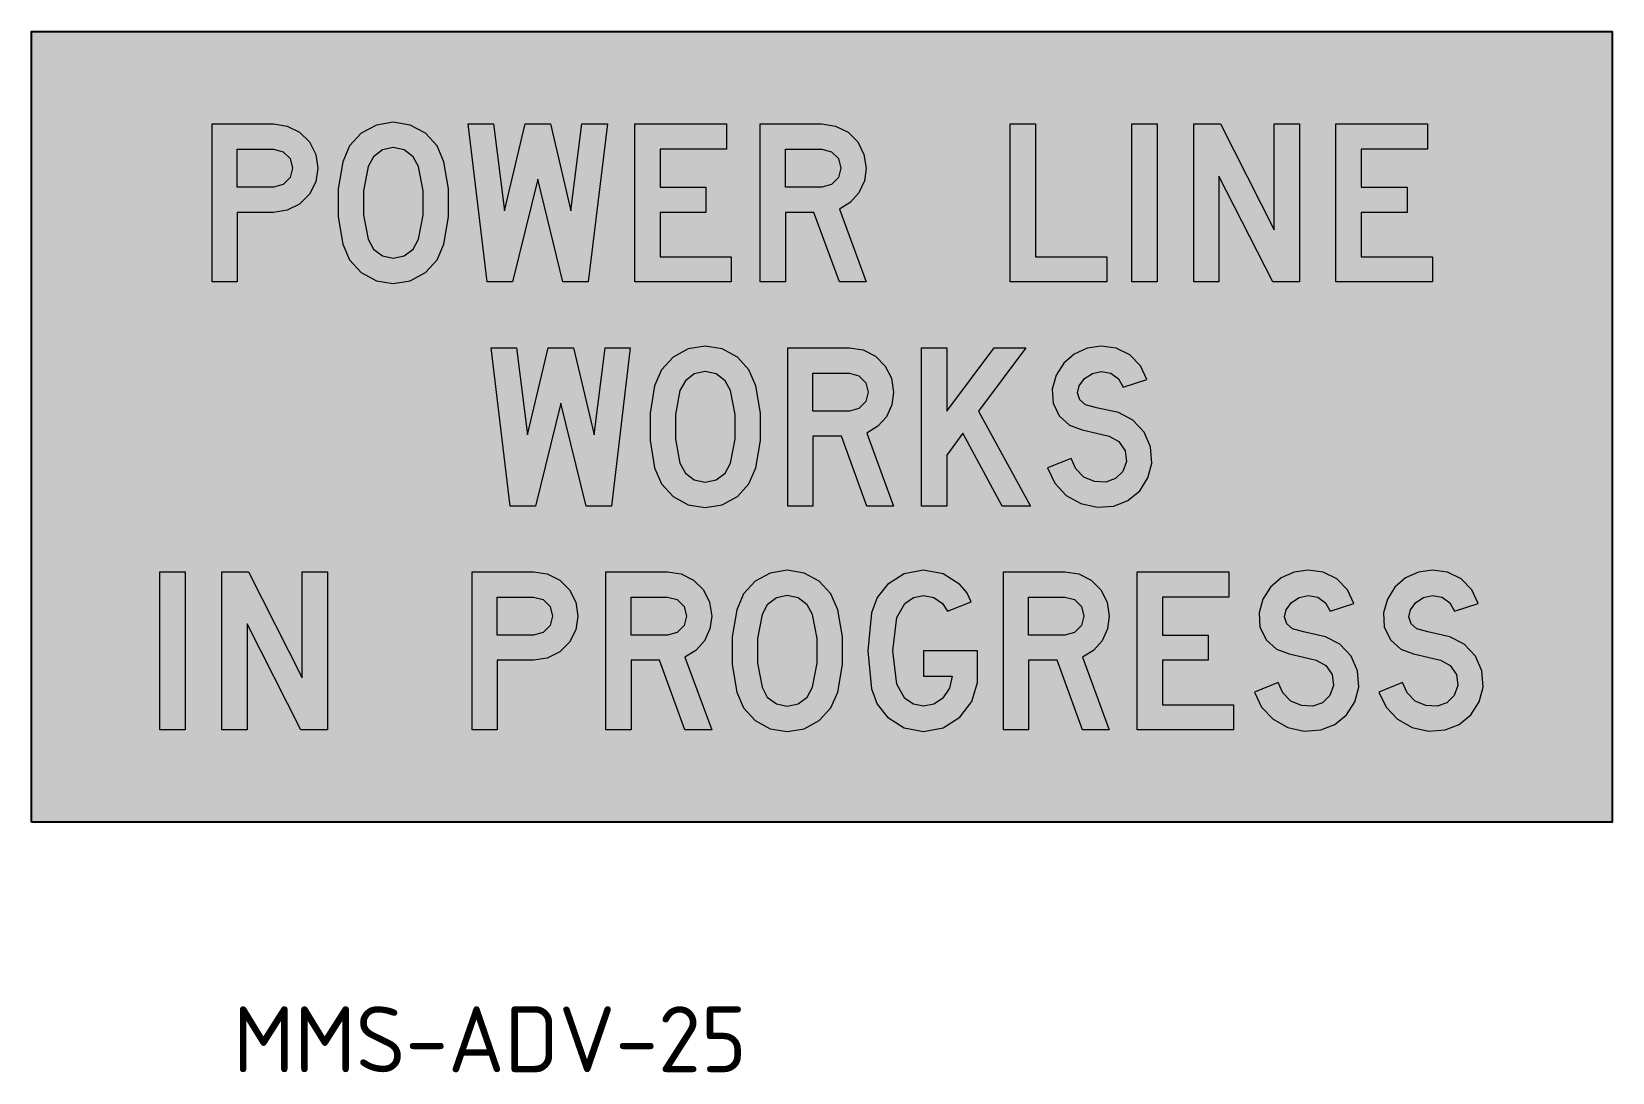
# Model space of a CAD drawing. Extents: x 134 to 254, y 165 to 244.
import ezdxf

# ---------------------------------------------------------------- set-up
doc = ezdxf.new("R2010")
doc.units = 0
doc.layers.add('L25', color=1, linetype='CONTINUOUS')
doc.layers.add('yellow', color=50, linetype='CONTINUOUS')
doc.styles.add('ISO', font='iso3098b.shx')

msp = doc.modelspace()

# ---------------------------------------------------------------- hatches: boundary and pattern name
at = {"layer": 'L25'}
h = msp.add_hatch(color=256, dxfattribs=at)
h.paths.add_polyline_path([(179.32, 237.48), (186.28, 237.48), (186.28, 235.56), (181.24, 235.56), (181.24, 232.69), (184.72, 232.69), (184.72, 230.76), (181.24, 230.76), (181.24, 227.4), (186.63, 227.4), (186.63, 225.49), (179.32, 225.49)])
h.paths.add_polyline_path([(166.68, 237.48), (168.6, 237.48), (169.44, 230.89), (171, 237.48), (172.92, 237.48), (174.48, 230.89), (175.31, 237.48), (177.24, 237.48), (175.79, 225.49), (173.87, 225.49), (171.96, 233.28), (170.04, 225.49), (168.12, 225.49)])
h.paths.add_polyline_path([(151.9, 232.69), (149.15, 232.69), (149.15, 235.56), (151.9, 235.56), (152.62, 235.37), (153.15, 234.85), (153.34, 234.13), (153.15, 233.4), (152.62, 232.88)], flags=16)
h.paths.add_polyline_path([(151.9, 230.76), (149.15, 230.76), (149.15, 225.49), (147.23, 225.49), (147.23, 237.48), (151.9, 237.48), (152.94, 237.32), (153.88, 236.85), (154.63, 236.11), (155.1, 235.17), (155.26, 234.13), (155.1, 233.09), (154.63, 232.15), (153.88, 231.4), (152.94, 230.92)])
h.paths.add_polyline_path([(164.83, 228.36), (165.18, 230.43), (165.18, 232.54), (164.83, 234.61), (164.31, 235.81), (163.43, 236.77), (162.28, 237.39), (160.99, 237.61), (159.71, 237.39), (158.55, 236.77), (157.67, 235.81), (157.16, 234.61), (156.81, 232.54), (156.81, 230.43), (157.16, 228.36), (157.67, 227.16), (158.55, 226.2), (159.71, 225.58), (160.99, 225.36), (162.28, 225.58), (163.43, 226.2), (164.31, 227.16)])
h.paths.add_polyline_path([(162.91, 228.73), (163.26, 230.56), (163.26, 232.41), (162.91, 234.24), (162.5, 234.99), (161.82, 235.5), (160.99, 235.68), (160.16, 235.5), (159.48, 234.99), (159.08, 234.24), (158.72, 232.41), (158.72, 230.56), (159.08, 228.73), (159.48, 227.98), (160.16, 227.47), (160.99, 227.28), (161.82, 227.47), (162.5, 227.98)], flags=16)
h.paths.add_polyline_path([(193.53, 232.69), (190.77, 232.69), (190.77, 235.56), (193.53, 235.56), (194.25, 235.37), (194.78, 234.85), (194.97, 234.13), (194.78, 233.4), (194.25, 232.88)], flags=16)
h.paths.add_polyline_path([(194.85, 231), (196.88, 225.49), (194.85, 225.49), (192.92, 230.76), (190.77, 230.76), (190.77, 225.49), (188.85, 225.49), (188.85, 237.48), (193.53, 237.48), (194.57, 237.32), (195.51, 236.85), (196.25, 236.11), (196.72, 235.17), (196.88, 234.13), (196.75, 233.15), (196.33, 232.26), (195.68, 231.52)])
h = msp.add_hatch(color=256, dxfattribs=at)
h.paths.add_polyline_path([(232.55, 237.48), (239.51, 237.48), (239.51, 235.56), (234.47, 235.56), (234.47, 232.69), (237.95, 232.69), (237.95, 230.76), (234.47, 230.76), (234.47, 227.4), (239.87, 227.4), (239.87, 225.49), (232.55, 225.49)])
h.paths.add_polyline_path([(221.75, 237.48), (223.79, 237.48), (227.87, 229.45), (227.87, 237.48), (229.78, 237.48), (229.78, 225.49), (227.75, 225.49), (223.67, 233.52), (223.67, 225.49), (221.75, 225.49)])
h.paths.add_polyline_path([(217.06, 237.48), (218.98, 237.48), (218.98, 225.49), (217.06, 225.49)])
h.paths.add_polyline_path([(207.83, 237.48), (209.75, 237.48), (209.75, 227.4), (215.15, 227.4), (215.15, 225.49), (207.83, 225.49)])
h = msp.add_hatch(color=256, dxfattribs=at)
h.paths.add_polyline_path([(201.1, 220.49), (203.02, 220.49), (203.02, 215.68), (206.61, 220.49), (209.01, 220.49), (205.42, 215.68), (209.37, 208.48), (207.21, 208.48), (204.22, 214.01), (203.02, 212.33), (203.02, 208.48), (201.1, 208.48)])
h.paths.add_polyline_path([(168.43, 220.49), (170.35, 220.49), (171.19, 213.89), (172.75, 220.49), (174.67, 220.49), (176.23, 213.89), (177.07, 220.49), (178.98, 220.49), (177.55, 208.48), (175.63, 208.48), (173.71, 216.29), (171.79, 208.48), (169.87, 208.48)])
h.paths.add_polyline_path([(182.75, 217.25), (182.41, 215.42), (182.41, 213.55), (182.75, 211.72), (183.16, 210.98), (183.84, 210.47), (184.67, 210.28), (185.5, 210.47), (186.18, 210.98), (186.59, 211.72), (186.94, 213.55), (186.94, 215.42), (186.59, 217.25), (186.18, 217.99), (185.5, 218.5), (184.67, 218.68), (183.84, 218.5), (183.16, 217.99)], flags=16)
h.paths.add_polyline_path([(180.83, 217.6), (180.49, 215.53), (180.49, 213.44), (180.83, 211.37), (181.35, 210.17), (182.23, 209.2), (183.38, 208.58), (184.67, 208.37), (185.96, 208.58), (187.11, 209.2), (187.99, 210.17), (188.51, 211.37), (188.86, 213.44), (188.86, 215.53), (188.51, 217.6), (187.99, 218.81), (187.11, 219.77), (185.96, 220.4), (184.67, 220.6), (183.38, 220.4), (182.23, 219.77), (181.35, 218.81)])
h.paths.add_polyline_path([(195.61, 215.68), (192.85, 215.68), (192.85, 218.57), (195.61, 218.57), (196.33, 218.37), (196.86, 217.84), (197.05, 217.12), (196.86, 216.4), (196.33, 215.88)], flags=16)
h.paths.add_polyline_path([(196.93, 214.01), (198.97, 208.48), (196.93, 208.48), (195.01, 213.77), (192.85, 213.77), (192.85, 208.48), (190.93, 208.48), (190.93, 220.49), (195.61, 220.49), (196.65, 220.33), (197.59, 219.85), (198.33, 219.1), (198.8, 218.17), (198.97, 217.12), (198.83, 216.15), (198.42, 215.26), (197.76, 214.53)])
h.paths.add_polyline_path([(214.73, 220.6), (213.66, 220.46), (212.68, 220.01), (211.88, 219.31), (211.3, 218.4), (211.01, 217.36), (211.07, 216.29), (211.53, 215.33), (212.33, 214.61), (213.29, 214.25), (214.37, 214.01), (215.33, 213.77), (216.07, 213.38), (216.55, 212.68), (216.64, 211.85), (216.38, 211.11), (215.82, 210.56), (215.09, 210.28), (214.22, 210.33), (213.42, 210.68), (212.8, 211.29), (212.45, 212.09), (210.65, 211.37), (211.21, 210.22), (212.07, 209.29), (213.18, 208.66), (214.42, 208.38), (215.68, 208.48), (216.76, 208.91), (217.65, 209.64), (218.27, 210.61), (218.57, 211.72), (218.48, 212.96), (217.98, 214.09), (217.14, 215), (216.05, 215.57), (214.37, 215.92), (213.53, 216.16), (213.1, 216.53), (212.92, 217.06), (213.05, 217.6), (213.47, 218.15), (214.06, 218.53), (214.73, 218.68), (215.45, 218.57), (216.05, 218.13), (216.4, 217.49), (218.2, 218.09), (217.71, 219.13), (216.9, 219.95), (215.87, 220.46)])
h = msp.add_hatch(color=256, dxfattribs=at)
h.paths.add_polyline_path([(147.97, 203.48), (150, 203.48), (154.08, 195.45), (154.08, 203.48), (156, 203.48), (156, 191.49), (153.96, 191.49), (149.89, 199.53), (149.89, 191.49), (147.97, 191.49)])
h.paths.add_polyline_path([(143.28, 203.48), (145.2, 203.48), (145.2, 191.49), (143.28, 191.49)])
h = msp.add_hatch(color=256, dxfattribs=at)
h.paths.add_polyline_path([(173.08, 200.13), (172.89, 199.4), (172.36, 198.88), (171.64, 198.69), (168.88, 198.69), (168.88, 201.57), (171.64, 201.57), (172.36, 201.38), (172.89, 200.85)], flags=16)
h.paths.add_polyline_path([(171.64, 196.77), (168.88, 196.77), (168.88, 191.49), (166.97, 191.49), (166.97, 203.48), (171.64, 203.48), (172.68, 203.32), (173.62, 202.85), (174.36, 202.11), (174.84, 201.17), (175, 200.13), (174.84, 199.09), (174.36, 198.15), (173.62, 197.4), (172.68, 196.93)])
h.paths.add_polyline_path([(183.12, 197.01), (185.16, 191.49), (183.12, 191.49), (181.21, 196.77), (179.05, 196.77), (179.05, 191.49), (177.13, 191.49), (177.13, 203.48), (181.81, 203.48), (182.85, 203.32), (183.79, 202.85), (184.53, 202.11), (185, 201.17), (185.16, 200.13), (185.02, 199.15), (184.61, 198.26), (183.96, 197.52)])
h.paths.add_polyline_path([(181.81, 198.69), (179.05, 198.69), (179.05, 201.57), (181.81, 201.57), (182.53, 201.38), (183.06, 200.85), (183.25, 200.13), (183.06, 199.4), (182.53, 198.88)], flags=16)
h.paths.add_polyline_path([(194.73, 194.36), (195.08, 196.44), (195.08, 198.54), (194.73, 200.61), (194.21, 201.81), (193.33, 202.77), (192.19, 203.39), (190.89, 203.61), (189.6, 203.39), (188.46, 202.77), (187.58, 201.81), (187.06, 200.61), (186.71, 198.54), (186.71, 196.44), (187.06, 194.36), (187.58, 193.16), (188.46, 192.2), (189.6, 191.58), (190.89, 191.37), (192.19, 191.58), (193.33, 192.2), (194.21, 193.16)])
h.paths.add_polyline_path([(192.82, 194.73), (193.16, 196.56), (193.16, 198.42), (192.82, 200.25), (192.4, 200.99), (191.73, 201.5), (190.89, 201.69), (190.07, 201.5), (189.38, 200.99), (188.98, 200.25), (188.63, 198.42), (188.63, 196.56), (188.98, 194.73), (189.38, 193.98), (190.07, 193.47), (190.89, 193.29), (191.73, 193.47), (192.4, 193.98)], flags=16)
h = msp.add_hatch(color=256, dxfattribs=at)
h.paths.add_polyline_path([(217.47, 203.48), (224.43, 203.48), (224.43, 201.57), (219.39, 201.57), (219.39, 198.69), (222.86, 198.69), (222.86, 196.77), (219.39, 196.77), (219.39, 193.4), (224.78, 193.4), (224.78, 191.49), (217.47, 191.49)])
h.paths.add_polyline_path([(203.05, 200.49), (204.85, 201.21), (204.52, 201.92), (204.01, 202.52), (202.73, 203.32), (201.25, 203.61), (199.77, 203.32), (198.5, 202.52), (197.72, 201.54), (197.3, 200.37), (197.02, 197.49), (197.3, 194.61), (197.72, 193.43), (198.5, 192.45), (199.77, 191.65), (201.25, 191.37), (202.73, 191.65), (204.01, 192.45), (204.91, 193.65), (205.33, 195.09), (205.33, 197.49), (201.25, 197.49), (201.25, 195.57), (203.41, 195.57), (203.21, 194.66), (202.69, 193.88), (202.03, 193.45), (201.25, 193.29), (200.48, 193.45), (199.81, 193.88), (199.21, 194.97), (198.92, 197.49), (199.21, 200.01), (199.81, 201.09), (200.48, 201.53), (201.25, 201.69), (202.03, 201.53), (202.69, 201.09)])
h.paths.add_polyline_path([(213.3, 197.01), (215.34, 191.49), (213.3, 191.49), (211.38, 196.77), (209.22, 196.77), (209.22, 191.49), (207.31, 191.49), (207.31, 203.48), (211.98, 203.48), (213.02, 203.32), (213.96, 202.85), (214.7, 202.11), (215.18, 201.17), (215.34, 200.13), (215.2, 199.15), (214.79, 198.26), (214.14, 197.52)])
h.paths.add_polyline_path([(211.98, 198.69), (209.22, 198.69), (209.22, 201.57), (211.98, 201.57), (212.7, 201.38), (213.23, 200.85), (213.42, 200.13), (213.23, 199.4), (212.7, 198.88)], flags=16)
h.paths.add_polyline_path([(230.43, 203.61), (229.37, 203.46), (228.4, 203.02), (227.58, 202.31), (227.01, 201.4), (226.72, 200.37), (226.78, 199.3), (227.24, 198.33), (228.04, 197.61), (229, 197.25), (230.08, 197.01), (231.04, 196.77), (231.78, 196.38), (232.26, 195.68), (232.36, 194.85), (232.09, 194.11), (231.53, 193.55), (230.8, 193.29), (229.93, 193.33), (229.13, 193.68), (228.51, 194.29), (228.16, 195.09), (226.36, 194.36), (226.91, 193.22), (227.78, 192.29), (228.89, 191.66), (230.13, 191.38), (231.4, 191.49), (232.47, 191.91), (233.36, 192.64), (233.98, 193.61), (234.28, 194.73), (234.19, 195.96), (233.7, 197.09), (232.85, 198), (231.76, 198.56), (230.08, 198.93), (229.24, 199.17), (228.81, 199.53), (228.64, 200.06), (228.76, 200.61), (229.18, 201.15), (229.76, 201.53), (230.43, 201.69), (231.17, 201.56), (231.76, 201.14), (232.12, 200.49), (233.91, 201.09), (233.42, 202.13), (232.61, 202.95), (231.58, 203.46)])
h.paths.add_polyline_path([(239.87, 203.61), (238.81, 203.46), (237.84, 203.02), (237.03, 202.31), (236.45, 201.4), (236.16, 200.37), (236.22, 199.3), (236.68, 198.33), (237.48, 197.61), (238.44, 197.25), (239.52, 197.01), (240.48, 196.77), (241.22, 196.38), (241.7, 195.68), (241.8, 194.85), (241.53, 194.11), (240.97, 193.55), (240.24, 193.29), (239.37, 193.33), (238.57, 193.68), (237.95, 194.29), (237.6, 195.09), (235.8, 194.36), (236.35, 193.22), (237.22, 192.29), (238.33, 191.66), (239.57, 191.38), (240.84, 191.49), (241.91, 191.91), (242.8, 192.64), (243.42, 193.61), (243.72, 194.73), (243.63, 195.96), (243.14, 197.09), (242.29, 198), (241.2, 198.56), (239.52, 198.93), (238.68, 199.17), (238.25, 199.53), (238.08, 200.06), (238.2, 200.61), (238.62, 201.15), (239.2, 201.53), (239.87, 201.69), (240.61, 201.56), (241.2, 201.14), (241.56, 200.49), (243.35, 201.09), (242.86, 202.13), (242.05, 202.95), (241.02, 203.46)])
at = {"layer": 'yellow'}
h = msp.add_hatch(color=256, dxfattribs=at)
h.paths.add_polyline_path([(253.53, 244.48), (133.53, 244.48), (133.53, 184.48), (253.53, 184.48)])
h.paths.add_polyline_path([(190.93, 220.49), (195.61, 220.49), (196.65, 220.33), (197.59, 219.85), (198.33, 219.1), (198.8, 218.17), (198.97, 217.12), (198.83, 216.15), (198.42, 215.26), (197.76, 214.53), (196.93, 214.01), (198.97, 208.48), (196.93, 208.48), (195.01, 213.77), (192.85, 213.77), (192.85, 208.48), (190.93, 208.48)], flags=16)
h.paths.add_polyline_path([(188.85, 225.49), (188.85, 237.48), (193.53, 237.48), (194.57, 237.32), (195.51, 236.85), (196.25, 236.11), (196.72, 235.17), (196.88, 234.13), (196.75, 233.15), (196.33, 232.26), (195.68, 231.52), (194.85, 231), (196.88, 225.49), (194.85, 225.49), (192.92, 230.76), (190.77, 230.76), (190.77, 225.49)], flags=16)
h.paths.add_polyline_path([(187.11, 219.77), (187.99, 218.81), (188.51, 217.6), (188.86, 215.53), (188.86, 213.44), (188.51, 211.37), (187.99, 210.17), (187.11, 209.2), (185.96, 208.58), (184.67, 208.37), (183.38, 208.58), (182.23, 209.2), (181.35, 210.17), (180.83, 211.37), (180.49, 213.44), (180.49, 215.53), (180.83, 217.6), (181.35, 218.81), (182.23, 219.77), (183.38, 220.4), (184.67, 220.6), (185.96, 220.4)], flags=16)
h.paths.add_polyline_path([(186.63, 225.49), (179.32, 225.49), (179.32, 237.48), (186.28, 237.48), (186.28, 235.56), (181.24, 235.56), (181.24, 232.69), (184.72, 232.69), (184.72, 230.76), (181.24, 230.76), (181.24, 227.4), (186.63, 227.4)], flags=16)
h.paths.add_polyline_path([(192.85, 218.57), (195.61, 218.57), (196.33, 218.37), (196.86, 217.84), (197.05, 217.12), (196.86, 216.4), (196.33, 215.88), (195.61, 215.68), (192.85, 215.68)], flags=0)
h.paths.add_polyline_path([(186.18, 217.99), (186.59, 217.25), (186.94, 215.42), (186.94, 213.55), (186.59, 211.72), (186.18, 210.98), (185.5, 210.47), (184.67, 210.28), (183.84, 210.47), (183.16, 210.98), (182.75, 211.72), (182.41, 213.55), (182.41, 215.42), (182.75, 217.25), (183.16, 217.99), (183.84, 218.5), (184.67, 218.68), (185.5, 218.5)], flags=0)
h.paths.add_polyline_path([(190.77, 232.69), (190.77, 235.56), (193.53, 235.56), (194.25, 235.37), (194.78, 234.85), (194.97, 234.13), (194.78, 233.4), (194.25, 232.88), (193.53, 232.69)], flags=0)
h.paths.add_polyline_path([(178.98, 220.49), (177.55, 208.48), (175.63, 208.48), (173.71, 216.29), (171.79, 208.48), (169.87, 208.48), (168.43, 220.49), (170.35, 220.49), (171.19, 213.89), (172.75, 220.49), (174.67, 220.49), (176.23, 213.89), (177.07, 220.49)], flags=16)
h.paths.add_polyline_path([(201.1, 220.49), (203.02, 220.49), (203.02, 215.68), (206.61, 220.49), (209.01, 220.49), (205.42, 215.68), (209.37, 208.48), (207.21, 208.48), (204.22, 214.01), (203.02, 212.33), (203.02, 208.48), (201.1, 208.48)], flags=16)
h.paths.add_polyline_path([(175.79, 225.49), (173.87, 225.49), (171.96, 233.28), (170.04, 225.49), (168.12, 225.49), (166.68, 237.48), (168.6, 237.48), (169.44, 230.89), (171, 237.48), (172.92, 237.48), (174.48, 230.89), (175.31, 237.48), (177.24, 237.48)], flags=16)
h.paths.add_polyline_path([(207.83, 225.49), (207.83, 237.48), (209.75, 237.48), (209.75, 227.4), (215.15, 227.4), (215.15, 225.49)], flags=16)
h.paths.add_polyline_path([(190.89, 203.61), (192.19, 203.39), (193.33, 202.77), (194.21, 201.81), (194.73, 200.61), (195.08, 198.54), (195.08, 196.44), (194.73, 194.36), (194.21, 193.16), (193.33, 192.2), (192.19, 191.58), (190.89, 191.37), (189.6, 191.58), (188.46, 192.2), (187.58, 193.16), (187.06, 194.36), (186.71, 196.44), (186.71, 198.54), (187.06, 200.61), (187.58, 201.81), (188.46, 202.77), (189.6, 203.39)], flags=16)
h.paths.add_polyline_path([(182.85, 203.32), (183.79, 202.85), (184.53, 202.11), (185, 201.17), (185.16, 200.13), (185.02, 199.15), (184.61, 198.26), (183.96, 197.52), (183.12, 197.01), (185.16, 191.49), (183.12, 191.49), (181.21, 196.77), (179.05, 196.77), (179.05, 191.49), (177.13, 191.49), (177.13, 203.48), (181.81, 203.48)], flags=16)
h.paths.add_polyline_path([(190.89, 201.69), (191.73, 201.5), (192.4, 200.99), (192.82, 200.25), (193.16, 198.42), (193.16, 196.56), (192.82, 194.73), (192.4, 193.98), (191.73, 193.47), (190.89, 193.29), (190.07, 193.47), (189.38, 193.98), (188.98, 194.73), (188.63, 196.56), (188.63, 198.42), (188.98, 200.25), (189.38, 200.99), (190.07, 201.5)], flags=0)
h.paths.add_polyline_path([(199.77, 203.32), (201.25, 203.61), (202.73, 203.32), (204.01, 202.52), (204.52, 201.92), (204.85, 201.21), (203.05, 200.49), (202.69, 201.09), (202.03, 201.53), (201.25, 201.69), (200.48, 201.53), (199.81, 201.09), (199.21, 200.01), (198.92, 197.49), (199.21, 194.97), (199.81, 193.88), (200.48, 193.45), (201.25, 193.29), (202.03, 193.45), (202.69, 193.88), (203.21, 194.66), (203.41, 195.57), (201.25, 195.57), (201.25, 197.49), (205.33, 197.49), (205.33, 195.09), (204.91, 193.65), (204.01, 192.45), (202.73, 191.65), (201.25, 191.37), (199.77, 191.65), (198.5, 192.45), (197.72, 193.43), (197.3, 194.61), (197.02, 197.49), (197.3, 200.37), (197.72, 201.54), (198.5, 202.52)], flags=16)
h.paths.add_polyline_path([(211.01, 217.36), (211.3, 218.4), (211.88, 219.31), (212.68, 220.01), (213.66, 220.46), (214.73, 220.6), (215.87, 220.46), (216.9, 219.95), (217.71, 219.13), (218.2, 218.09), (216.4, 217.49), (216.05, 218.13), (215.45, 218.57), (214.73, 218.68), (214.06, 218.53), (213.47, 218.15), (213.05, 217.6), (212.92, 217.06), (213.1, 216.53), (213.53, 216.16), (214.37, 215.92), (216.05, 215.57), (217.14, 215), (217.98, 214.09), (218.48, 212.96), (218.57, 211.72), (218.27, 210.61), (217.65, 209.64), (216.76, 208.91), (215.68, 208.48), (214.42, 208.38), (213.18, 208.66), (212.07, 209.29), (211.21, 210.22), (210.65, 211.37), (212.45, 212.09), (212.8, 211.29), (213.42, 210.68), (214.22, 210.33), (215.09, 210.28), (215.82, 210.56), (216.38, 211.11), (216.64, 211.85), (216.55, 212.68), (216.07, 213.38), (215.33, 213.77), (214.37, 214.01), (213.29, 214.25), (212.33, 214.61), (211.53, 215.33), (211.07, 216.29)], flags=16)
h.paths.add_polyline_path([(182.53, 201.38), (183.06, 200.85), (183.25, 200.13), (183.06, 199.4), (182.53, 198.88), (181.81, 198.69), (179.05, 198.69), (179.05, 201.57), (181.81, 201.57)], flags=0)
h.paths.add_polyline_path([(173.62, 202.85), (174.36, 202.11), (174.84, 201.17), (175, 200.13), (174.84, 199.09), (174.36, 198.15), (173.62, 197.4), (172.68, 196.93), (171.64, 196.77), (168.88, 196.77), (168.88, 191.49), (166.97, 191.49), (166.97, 203.48), (171.64, 203.48), (172.68, 203.32)], flags=16)
h.paths.add_polyline_path([(164.83, 228.36), (164.31, 227.16), (163.43, 226.2), (162.28, 225.58), (160.99, 225.36), (159.71, 225.58), (158.55, 226.2), (157.67, 227.16), (157.16, 228.36), (156.81, 230.43), (156.81, 232.54), (157.16, 234.61), (157.67, 235.81), (158.55, 236.77), (159.71, 237.39), (160.99, 237.61), (162.28, 237.39), (163.43, 236.77), (164.31, 235.81), (164.83, 234.61), (165.18, 232.54), (165.18, 230.43)], flags=16)
h.paths.add_polyline_path([(207.31, 203.48), (211.98, 203.48), (213.02, 203.32), (213.96, 202.85), (214.7, 202.11), (215.18, 201.17), (215.34, 200.13), (215.2, 199.15), (214.79, 198.26), (214.14, 197.52), (213.3, 197.01), (215.34, 191.49), (213.3, 191.49), (211.38, 196.77), (209.22, 196.77), (209.22, 191.49), (207.31, 191.49)], flags=16)
h.paths.add_polyline_path([(172.36, 201.38), (172.89, 200.85), (173.08, 200.13), (172.89, 199.4), (172.36, 198.88), (171.64, 198.69), (168.88, 198.69), (168.88, 201.57), (171.64, 201.57)], flags=0)
h.paths.add_polyline_path([(162.91, 228.73), (162.5, 227.98), (161.82, 227.47), (160.99, 227.28), (160.16, 227.47), (159.48, 227.98), (159.08, 228.73), (158.72, 230.56), (158.72, 232.41), (159.08, 234.24), (159.48, 234.99), (160.16, 235.5), (160.99, 235.68), (161.82, 235.5), (162.5, 234.99), (162.91, 234.24), (163.26, 232.41), (163.26, 230.56)], flags=0)
h.paths.add_polyline_path([(217.06, 225.49), (217.06, 237.48), (218.98, 237.48), (218.98, 225.49)], flags=16)
h.paths.add_polyline_path([(209.22, 201.57), (211.98, 201.57), (212.7, 201.38), (213.23, 200.85), (213.42, 200.13), (213.23, 199.4), (212.7, 198.88), (211.98, 198.69), (209.22, 198.69)], flags=0)
h.paths.add_polyline_path([(221.75, 225.49), (221.75, 237.48), (223.79, 237.48), (227.87, 229.45), (227.87, 237.48), (229.78, 237.48), (229.78, 225.49), (227.75, 225.49), (223.67, 233.52), (223.67, 225.49)], flags=16)
h.paths.add_polyline_path([(217.47, 203.48), (224.43, 203.48), (224.43, 201.57), (219.39, 201.57), (219.39, 198.69), (222.86, 198.69), (222.86, 196.77), (219.39, 196.77), (219.39, 193.4), (224.78, 193.4), (224.78, 191.49), (217.47, 191.49)], flags=16)
h.paths.add_polyline_path([(155.1, 233.09), (154.63, 232.15), (153.88, 231.4), (152.94, 230.92), (151.9, 230.76), (149.15, 230.76), (149.15, 225.49), (147.23, 225.49), (147.23, 237.48), (151.9, 237.48), (152.94, 237.32), (153.88, 236.85), (154.63, 236.11), (155.1, 235.17), (155.26, 234.13)], flags=16)
h.paths.add_polyline_path([(153.15, 233.4), (152.62, 232.88), (151.9, 232.69), (149.15, 232.69), (149.15, 235.56), (151.9, 235.56), (152.62, 235.37), (153.15, 234.85), (153.34, 234.13)], flags=0)
h.paths.add_polyline_path([(156, 203.48), (156, 191.49), (153.96, 191.49), (149.89, 199.53), (149.89, 191.49), (147.97, 191.49), (147.97, 203.48), (150, 203.48), (154.08, 195.45), (154.08, 203.48)], flags=16)
h.paths.add_polyline_path([(227.01, 201.4), (227.58, 202.31), (228.4, 203.02), (229.37, 203.46), (230.43, 203.61), (231.58, 203.46), (232.61, 202.95), (233.42, 202.13), (233.91, 201.09), (232.12, 200.49), (231.76, 201.14), (231.17, 201.56), (230.43, 201.69), (229.76, 201.53), (229.18, 201.15), (228.76, 200.61), (228.64, 200.06), (228.81, 199.53), (229.24, 199.17), (230.08, 198.93), (231.76, 198.56), (232.85, 198), (233.7, 197.09), (234.19, 195.96), (234.28, 194.73), (233.98, 193.61), (233.36, 192.64), (232.47, 191.91), (231.4, 191.49), (230.13, 191.38), (228.89, 191.66), (227.78, 192.29), (226.91, 193.22), (226.36, 194.36), (228.16, 195.09), (228.51, 194.29), (229.13, 193.68), (229.93, 193.33), (230.8, 193.29), (231.53, 193.55), (232.09, 194.11), (232.36, 194.85), (232.26, 195.68), (231.78, 196.38), (231.04, 196.77), (230.08, 197.01), (229, 197.25), (228.04, 197.61), (227.24, 198.33), (226.78, 199.3), (226.72, 200.37)], flags=16)
h.paths.add_polyline_path([(232.55, 225.49), (232.55, 237.48), (239.51, 237.48), (239.51, 235.56), (234.47, 235.56), (234.47, 232.69), (237.95, 232.69), (237.95, 230.76), (234.47, 230.76), (234.47, 227.4), (239.87, 227.4), (239.87, 225.49)], flags=16)
h.paths.add_polyline_path([(145.2, 203.48), (145.2, 191.49), (143.28, 191.49), (143.28, 203.48)], flags=16)
h.paths.add_polyline_path([(236.45, 201.4), (237.03, 202.31), (237.84, 203.02), (238.81, 203.46), (239.87, 203.61), (241.02, 203.46), (242.05, 202.95), (242.86, 202.13), (243.35, 201.09), (241.56, 200.49), (241.2, 201.14), (240.61, 201.56), (239.87, 201.69), (239.2, 201.53), (238.62, 201.15), (238.2, 200.61), (238.08, 200.06), (238.25, 199.53), (238.68, 199.17), (239.52, 198.93), (241.2, 198.56), (242.29, 198), (243.14, 197.09), (243.63, 195.96), (243.72, 194.73), (243.42, 193.61), (242.8, 192.64), (241.91, 191.91), (240.84, 191.49), (239.57, 191.38), (238.33, 191.66), (237.22, 192.29), (236.35, 193.22), (235.8, 194.36), (237.6, 195.09), (237.95, 194.29), (238.57, 193.68), (239.37, 193.33), (240.24, 193.29), (240.97, 193.55), (241.53, 194.11), (241.8, 194.85), (241.7, 195.68), (241.22, 196.38), (240.48, 196.77), (239.52, 197.01), (238.44, 197.25), (237.48, 197.61), (236.68, 198.33), (236.22, 199.3), (236.16, 200.37)], flags=16)

# ---------------------------------------------------------------- linework, layer by layer
at = {"layer": 'L25'}
msp.add_lwpolyline([(133.53, 184.48), (133.53, 244.48), (253.53, 244.48), (253.53, 184.48)], close=True, dxfattribs=at)
at = {"layer": 'L25', "lineweight": 0}
for points in [[(164.83, 228.36), (165.18, 230.43), (165.18, 232.54), (164.83, 234.61), (164.31, 235.81), (163.43, 236.77), (162.28, 237.39), (160.99, 237.61), (159.71, 237.39), (158.55, 236.77), (157.67, 235.81), (157.16, 234.61), (156.81, 232.54), (156.81, 230.43), (157.16, 228.36), (157.67, 227.16), (158.55, 226.2), (159.71, 225.58), (160.99, 225.36), (162.28, 225.58), (163.43, 226.2), (164.31, 227.16)], [(151.9, 230.76), (149.15, 230.76), (149.15, 225.49), (147.23, 225.49), (147.23, 237.48), (151.9, 237.48), (152.94, 237.32), (153.88, 236.85), (154.63, 236.11), (155.1, 235.17), (155.26, 234.13), (155.1, 233.09), (154.63, 232.15), (153.88, 231.4), (152.94, 230.92)], [(166.68, 237.48), (168.6, 237.48), (169.44, 230.89), (171, 237.48), (172.92, 237.48), (174.48, 230.89), (175.31, 237.48), (177.24, 237.48), (175.79, 225.49), (173.87, 225.49), (171.96, 233.28), (170.04, 225.49), (168.12, 225.49), (166.68, 237.48)], [(179.32, 237.48), (186.28, 237.48), (186.28, 235.56), (181.24, 235.56), (181.24, 232.69), (184.72, 232.69), (184.72, 230.76), (181.24, 230.76), (181.24, 227.4), (186.63, 227.4), (186.63, 225.49), (179.32, 225.49), (179.32, 237.48)], [(194.85, 231), (196.88, 225.49), (194.85, 225.49), (192.92, 230.76), (190.77, 230.76), (190.77, 225.49), (188.85, 225.49), (188.85, 237.48), (193.53, 237.48), (194.57, 237.32), (195.51, 236.85), (196.25, 236.11), (196.72, 235.17), (196.88, 234.13), (196.75, 233.15), (196.33, 232.26), (195.68, 231.52)], [(207.83, 237.48), (209.75, 237.48), (209.75, 227.4), (215.15, 227.4), (215.15, 225.49), (207.83, 225.49), (207.83, 237.48)], [(217.06, 237.48), (218.98, 237.48), (218.98, 225.49), (217.06, 225.49), (217.06, 237.48)], [(221.75, 237.48), (223.79, 237.48), (227.87, 229.45), (227.87, 237.48), (229.78, 237.48), (229.78, 225.49), (227.75, 225.49), (223.67, 233.52), (223.67, 225.49), (221.75, 225.49), (221.75, 237.48)], [(232.55, 237.48), (239.51, 237.48), (239.51, 235.56), (234.47, 235.56), (234.47, 232.69), (237.95, 232.69), (237.95, 230.76), (234.47, 230.76), (234.47, 227.4), (239.87, 227.4), (239.87, 225.49), (232.55, 225.49), (232.55, 237.48)], [(151.9, 232.69), (149.15, 232.69), (149.15, 235.56), (151.9, 235.56), (152.62, 235.37), (153.15, 234.85), (153.34, 234.13), (153.15, 233.4), (152.62, 232.88)], [(162.91, 228.73), (163.26, 230.56), (163.26, 232.41), (162.91, 234.24), (162.5, 234.99), (161.82, 235.5), (160.99, 235.68), (160.16, 235.5), (159.48, 234.99), (159.08, 234.24), (158.72, 232.41), (158.72, 230.56), (159.08, 228.73), (159.48, 227.98), (160.16, 227.47), (160.99, 227.28), (161.82, 227.47), (162.5, 227.98)], [(193.53, 232.69), (190.77, 232.69), (190.77, 235.56), (193.53, 235.56), (194.25, 235.37), (194.78, 234.85), (194.97, 234.13), (194.78, 233.4), (194.25, 232.88)], [(168.43, 220.49), (170.35, 220.49), (171.19, 213.89), (172.75, 220.49), (174.67, 220.49), (176.23, 213.89), (177.07, 220.49), (178.98, 220.49), (177.55, 208.48), (175.63, 208.48), (173.71, 216.29), (171.79, 208.48), (169.87, 208.48), (168.43, 220.49)], [(180.83, 217.6), (180.49, 215.53), (180.49, 213.44), (180.83, 211.37), (181.35, 210.17), (182.23, 209.2), (183.38, 208.58), (184.67, 208.37), (185.96, 208.58), (187.11, 209.2), (187.99, 210.17), (188.51, 211.37), (188.86, 213.44), (188.86, 215.53), (188.51, 217.6), (187.99, 218.81), (187.11, 219.77), (185.96, 220.4), (184.67, 220.6), (183.38, 220.4), (182.23, 219.77), (181.35, 218.81)], [(196.93, 214.01), (198.97, 208.48), (196.93, 208.48), (195.01, 213.77), (192.85, 213.77), (192.85, 208.48), (190.93, 208.48), (190.93, 220.49), (195.61, 220.49), (196.65, 220.33), (197.59, 219.85), (198.33, 219.1), (198.8, 218.17), (198.97, 217.12), (198.83, 216.15), (198.42, 215.26), (197.76, 214.53)], [(201.1, 220.49), (203.02, 220.49), (203.02, 215.68), (206.61, 220.49), (209.01, 220.49), (205.42, 215.68), (209.37, 208.48), (207.21, 208.48), (204.22, 214.01), (203.02, 212.33), (203.02, 208.48), (201.1, 208.48), (201.1, 220.49)], [(214.73, 220.6), (213.66, 220.46), (212.68, 220.01), (211.88, 219.31), (211.3, 218.4), (211.01, 217.36), (211.07, 216.29), (211.53, 215.33), (212.33, 214.61), (213.29, 214.25), (214.37, 214.01), (215.33, 213.77), (216.07, 213.38), (216.55, 212.68), (216.64, 211.85), (216.38, 211.11), (215.82, 210.56), (215.09, 210.28), (214.22, 210.33), (213.42, 210.68), (212.8, 211.29), (212.45, 212.09), (210.65, 211.37), (211.21, 210.22), (212.07, 209.29), (213.18, 208.66), (214.42, 208.38), (215.68, 208.48), (216.76, 208.91), (217.65, 209.64), (218.27, 210.61), (218.57, 211.72), (218.48, 212.96), (217.98, 214.09), (217.14, 215), (216.05, 215.57), (214.37, 215.92), (213.53, 216.16), (213.1, 216.53), (212.92, 217.06), (213.05, 217.6), (213.47, 218.15), (214.06, 218.53), (214.73, 218.68), (215.45, 218.57), (216.05, 218.13), (216.4, 217.49), (218.2, 218.09), (217.71, 219.13), (216.9, 219.95), (215.87, 220.46)], [(182.75, 217.25), (182.41, 215.42), (182.41, 213.55), (182.75, 211.72), (183.16, 210.98), (183.84, 210.47), (184.67, 210.28), (185.5, 210.47), (186.18, 210.98), (186.59, 211.72), (186.94, 213.55), (186.94, 215.42), (186.59, 217.25), (186.18, 217.99), (185.5, 218.5), (184.67, 218.68), (183.84, 218.5), (183.16, 217.99)], [(195.61, 215.68), (192.85, 215.68), (192.85, 218.57), (195.61, 218.57), (196.33, 218.37), (196.86, 217.84), (197.05, 217.12), (196.86, 216.4), (196.33, 215.88)], [(143.28, 203.48), (145.2, 203.48), (145.2, 191.49), (143.28, 191.49), (143.28, 203.48)], [(147.97, 203.48), (150, 203.48), (154.08, 195.45), (154.08, 203.48), (156, 203.48), (156, 191.49), (153.96, 191.49), (149.89, 199.53), (149.89, 191.49), (147.97, 191.49), (147.97, 203.48)], [(171.64, 196.77), (168.88, 196.77), (168.88, 191.49), (166.97, 191.49), (166.97, 203.48), (171.64, 203.48), (172.68, 203.32), (173.62, 202.85), (174.36, 202.11), (174.84, 201.17), (175, 200.13), (174.84, 199.09), (174.36, 198.15), (173.62, 197.4), (172.68, 196.93)], [(183.12, 197.01), (185.16, 191.49), (183.12, 191.49), (181.21, 196.77), (179.05, 196.77), (179.05, 191.49), (177.13, 191.49), (177.13, 203.48), (181.81, 203.48), (182.85, 203.32), (183.79, 202.85), (184.53, 202.11), (185, 201.17), (185.16, 200.13), (185.02, 199.15), (184.61, 198.26), (183.96, 197.52)], [(194.73, 194.36), (195.08, 196.44), (195.08, 198.54), (194.73, 200.61), (194.21, 201.81), (193.33, 202.77), (192.19, 203.39), (190.89, 203.61), (189.6, 203.39), (188.46, 202.77), (187.58, 201.81), (187.06, 200.61), (186.71, 198.54), (186.71, 196.44), (187.06, 194.36), (187.58, 193.16), (188.46, 192.2), (189.6, 191.58), (190.89, 191.37), (192.19, 191.58), (193.33, 192.2), (194.21, 193.16)], [(203.05, 200.49), (204.85, 201.21), (204.52, 201.92), (204.01, 202.52), (202.73, 203.32), (201.25, 203.61), (199.77, 203.32), (198.5, 202.52), (197.72, 201.54), (197.3, 200.37), (197.02, 197.49), (197.3, 194.61), (197.72, 193.43), (198.5, 192.45), (199.77, 191.65), (201.25, 191.37), (202.73, 191.65), (204.01, 192.45), (204.91, 193.65), (205.33, 195.09), (205.33, 197.49), (201.25, 197.49), (201.25, 195.57), (203.41, 195.57), (203.21, 194.66), (202.69, 193.88), (202.03, 193.45), (201.25, 193.29), (200.48, 193.45), (199.81, 193.88), (199.21, 194.97), (198.92, 197.49), (199.21, 200.01), (199.81, 201.09), (200.48, 201.53), (201.25, 201.69), (202.03, 201.53), (202.69, 201.09)], [(213.3, 197.01), (215.34, 191.49), (213.3, 191.49), (211.38, 196.77), (209.22, 196.77), (209.22, 191.49), (207.31, 191.49), (207.31, 203.48), (211.98, 203.48), (213.02, 203.32), (213.96, 202.85), (214.7, 202.11), (215.18, 201.17), (215.34, 200.13), (215.2, 199.15), (214.79, 198.26), (214.14, 197.52)], [(217.47, 203.48), (224.43, 203.48), (224.43, 201.57), (219.39, 201.57), (219.39, 198.69), (222.86, 198.69), (222.86, 196.77), (219.39, 196.77), (219.39, 193.4), (224.78, 193.4), (224.78, 191.49), (217.47, 191.49), (217.47, 203.48)], [(230.43, 203.61), (229.37, 203.46), (228.4, 203.02), (227.58, 202.31), (227.01, 201.4), (226.72, 200.37), (226.78, 199.3), (227.24, 198.33), (228.04, 197.61), (229, 197.25), (230.08, 197.01), (231.04, 196.77), (231.78, 196.38), (232.26, 195.68), (232.36, 194.85), (232.09, 194.11), (231.53, 193.55), (230.8, 193.29), (229.93, 193.33), (229.13, 193.68), (228.51, 194.29), (228.16, 195.09), (226.36, 194.36), (226.91, 193.22), (227.78, 192.29), (228.89, 191.66), (230.13, 191.38), (231.4, 191.49), (232.47, 191.91), (233.36, 192.64), (233.98, 193.61), (234.28, 194.73), (234.19, 195.96), (233.7, 197.09), (232.85, 198), (231.76, 198.56), (230.08, 198.93), (229.24, 199.17), (228.81, 199.53), (228.64, 200.06), (228.76, 200.61), (229.18, 201.15), (229.76, 201.53), (230.43, 201.69), (231.17, 201.56), (231.76, 201.14), (232.12, 200.49), (233.91, 201.09), (233.42, 202.13), (232.61, 202.95), (231.58, 203.46)], [(239.87, 203.61), (238.81, 203.46), (237.84, 203.02), (237.03, 202.31), (236.45, 201.4), (236.16, 200.37), (236.22, 199.3), (236.68, 198.33), (237.48, 197.61), (238.44, 197.25), (239.52, 197.01), (240.48, 196.77), (241.22, 196.38), (241.7, 195.68), (241.8, 194.85), (241.53, 194.11), (240.97, 193.55), (240.24, 193.29), (239.37, 193.33), (238.57, 193.68), (237.95, 194.29), (237.6, 195.09), (235.8, 194.36), (236.35, 193.22), (237.22, 192.29), (238.33, 191.66), (239.57, 191.38), (240.84, 191.49), (241.91, 191.91), (242.8, 192.64), (243.42, 193.61), (243.72, 194.73), (243.63, 195.96), (243.14, 197.09), (242.29, 198), (241.2, 198.56), (239.52, 198.93), (238.68, 199.17), (238.25, 199.53), (238.08, 200.06), (238.2, 200.61), (238.62, 201.15), (239.2, 201.53), (239.87, 201.69), (240.61, 201.56), (241.2, 201.14), (241.56, 200.49), (243.35, 201.09), (242.86, 202.13), (242.05, 202.95), (241.02, 203.46)], [(192.82, 194.73), (193.16, 196.56), (193.16, 198.42), (192.82, 200.25), (192.4, 200.99), (191.73, 201.5), (190.89, 201.69), (190.07, 201.5), (189.38, 200.99), (188.98, 200.25), (188.63, 198.42), (188.63, 196.56), (188.98, 194.73), (189.38, 193.98), (190.07, 193.47), (190.89, 193.29), (191.73, 193.47), (192.4, 193.98)], [(173.08, 200.13), (172.89, 199.4), (172.36, 198.88), (171.64, 198.69), (168.88, 198.69), (168.88, 201.57), (171.64, 201.57), (172.36, 201.38), (172.89, 200.85)], [(181.81, 198.69), (179.05, 198.69), (179.05, 201.57), (181.81, 201.57), (182.53, 201.38), (183.06, 200.85), (183.25, 200.13), (183.06, 199.4), (182.53, 198.88)], [(211.98, 198.69), (209.22, 198.69), (209.22, 201.57), (211.98, 201.57), (212.7, 201.38), (213.23, 200.85), (213.42, 200.13), (213.23, 199.4), (212.7, 198.88)]]:
    msp.add_lwpolyline(points, close=True, dxfattribs=at)

# ---------------------------------------------------------------- texts
at = {"layer": 'yellow', "insert": (148.83, 170.51), "char_height": 5, "width": 92.7523, "attachment_point": 1, "style": 'ISO'}
msp.add_mtext('{\\C3;MMS-ADV-25}', dxfattribs=at)

doc.saveas('drawing.dxf')
